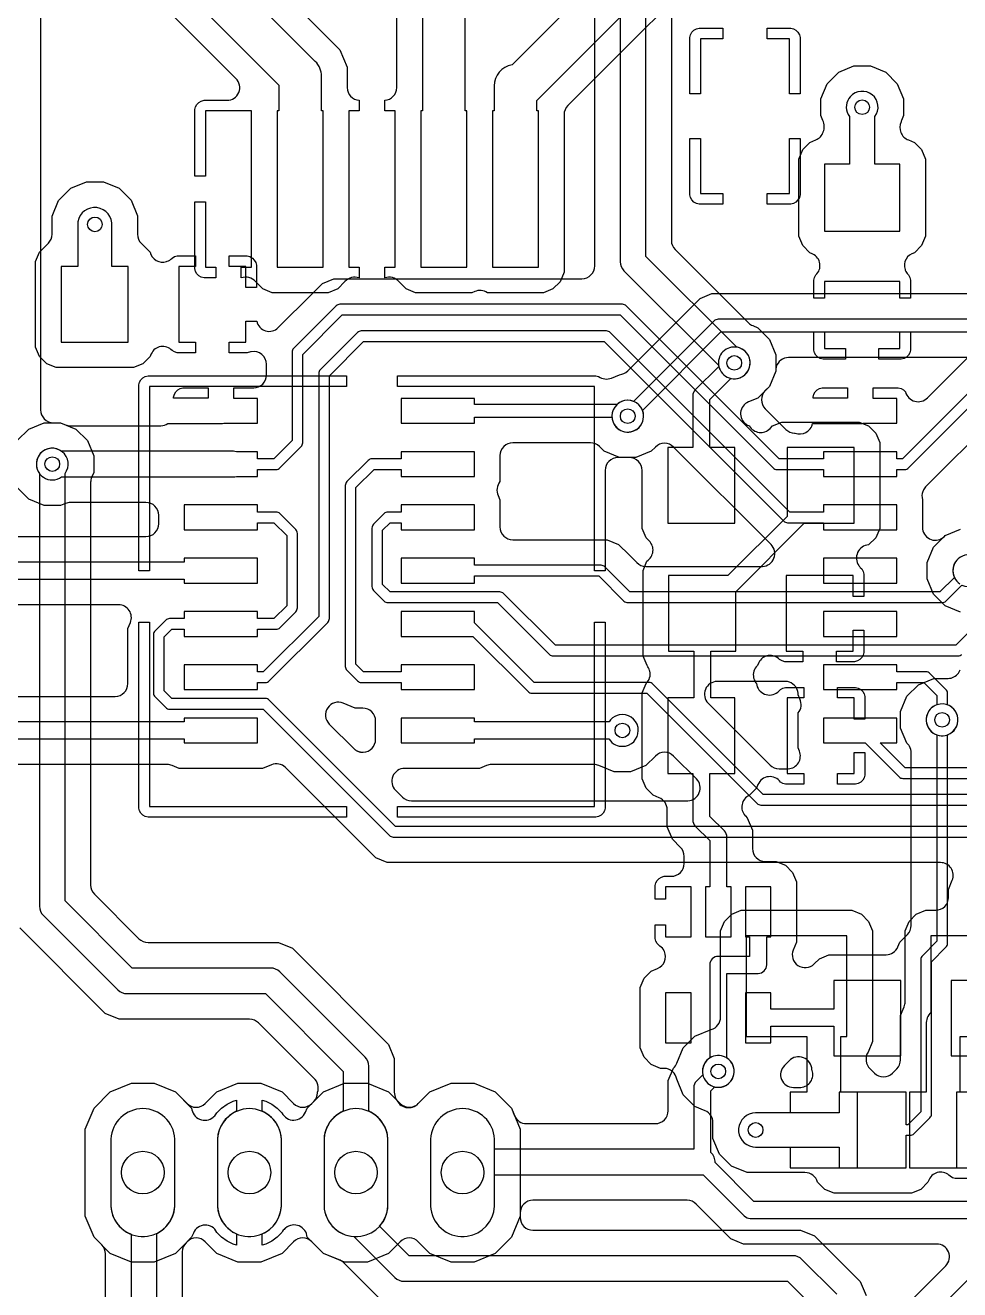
# Model space of a CAD drawing. Header units: millimetres. Extents: x 0 to 99.1, y 0 to 99.1.
# Drawn here: x 20.95 to 43.22, y 48.64 to 78.79 of the extents above; entities that cross this region are included whole.
import ezdxf

# ---------------------------------------------------------------- set-up
doc = ezdxf.new("R2010")
doc.units = ezdxf.units.MM

msp = doc.modelspace()

# ---------------------------------------------------------------- linework, layer by layer
at = {"layer": '16_copper'}
for points in [[(36.347, 83.621), (36.347, 73.657, 0.198912), (36.437, 73.441), (38.185, 71.693, 0.098493), (38.284, 71.627), (38.406, 71.576), (38.683, 71.299), (38.834, 70.935), (38.834, 70.543), (38.683, 70.179), (38.582, 70.078, 0.414216), (38.582, 69.647), (39.078, 69.152, 0.189308), (39.282, 69.063), (39.293, 69.063, 0.453971), (39.712, 69.291), (40.849, 69.291, 0.05878), (40.92, 69.3), (41.722, 69.3), (41.722, 69.892), (41.154, 69.892), (41.154, 70.146), (41.755, 70.146), (41.82, 70.128), (41.878, 70.095), (41.925, 70.048, 0.58535), (42.449, 69.907), (43.656, 71.113)], [(35.128, 83.313), (35.128, 73.152, 0.198912), (35.217, 72.936), (37.472, 70.682), (37.474, 70.665), (37.487, 70.617), (37.506, 70.571), (37.531, 70.528), (37.561, 70.489), (37.596, 70.454), (37.635, 70.424), (37.678, 70.399), (37.724, 70.38), (37.772, 70.367), (37.821, 70.361), (37.871, 70.361), (37.92, 70.367, 0.839601), (37.903, 71.113), (35.738, 73.278), (35.738, 83.439, 0.198912)], [(20.753, 68.886), (21.03, 69.163), (21.394, 69.314), (21.786, 69.314), (21.908, 69.264, 0.098493), (22.024, 69.24), (24.178, 69.24, 0.147264), (24.346, 69.291), (25.609, 69.291, 0.05878), (25.68, 69.3), (26.482, 69.3), (26.482, 69.892), (25.914, 69.892), (25.914, 70.146), (26.391, 70.146, 0.414214), (26.695, 70.451), (26.695, 70.708, 0.472306), (26.332, 71.006), (26.312, 71.002), (26.236, 70.982), (25.803, 70.982), (25.803, 71.236), (26.203, 71.236), (26.203, 71.736), (26.463, 71.736, 0.599189), (26.977, 71.58), (27.781, 72.383), (27.781, 72.383), (28.031, 72.633), (28.301, 72.746), (34.214, 72.746, 0.414214), (34.519, 73.05), (34.519, 82.934, 0.198912)], [(44.233, 70.829), (41.857, 68.453), (41.722, 68.453), (41.722, 68.622), (39.976, 68.622), (39.976, 68.453), (38.915, 68.453), (35.269, 72.099, 0.198912), (35.179, 72.136), (28.448, 72.136, 0.198912), (28.358, 72.099), (27.342, 71.083, 0.198912), (27.305, 70.993), (27.305, 68.887), (26.871, 68.453), (26.482, 68.453), (26.482, 68.622), (25.979, 68.622, 0.05899), (25.908, 68.631), (21.814, 68.631, 0.957856), (21.34, 68.041), (21.379, 68.011, 0.315623), (21.814, 68.021), (25.908, 68.021, 0.058715), (25.979, 68.03), (26.482, 68.03), (26.482, 68.199), (26.924, 68.199, 0.198912), (27.014, 68.236), (27.522, 68.744, 0.198912), (27.559, 68.834), (27.559, 70.94), (28.501, 71.882), (35.126, 71.882), (38.772, 68.236, 0.198912), (38.862, 68.199), (39.976, 68.199), (39.976, 68.03), (41.722, 68.03), (41.722, 68.199), (41.91, 68.199, 0.198912), (42, 68.236), (44.376, 70.612)], [(44.016, 69.391), (42.407, 67.782, 0.095002), (42.344, 67.686), (42.337, 67.672, 0.154532), (42.331, 67.478), (42.331, 66.816, 0.620837), (42.821, 66.574), (42.83, 66.581, 0.046774), (42.874, 66.623), (43.238, 66.774)], [(20.529, 66.599), (23.822, 66.599, 0.414214), (24.127, 66.904), (24.127, 67.107, 0.414214), (23.822, 67.412), (22.024, 67.412, 0.098493), (21.908, 67.388), (21.786, 67.338), (21.394, 67.338), (21.03, 67.489), (20.753, 67.766)], [(50.747, 59.69), (29.771, 59.69), (26.76, 62.701, 0.198912), (26.67, 62.738), (24.437, 62.738), (24.257, 62.918), (24.257, 64.209), (24.437, 64.389), (24.736, 64.389), (24.736, 64.22), (26.482, 64.22), (26.482, 64.389), (26.924, 64.389, 0.198912), (27.014, 64.426), (27.395, 64.807, 0.198912), (27.432, 64.897), (27.432, 66.675, 0.198912), (27.395, 66.765), (27.014, 67.146, 0.198912), (26.924, 67.183), (26.482, 67.183), (26.482, 67.352), (24.736, 67.352), (24.736, 66.76), (26.482, 66.76), (26.482, 66.929), (26.871, 66.929), (27.178, 66.622), (27.178, 64.95), (26.871, 64.643), (26.482, 64.643), (26.482, 64.812), (24.736, 64.812), (24.736, 64.643), (24.384, 64.643, 0.198912), (24.294, 64.606), (24.04, 64.352, 0.198912), (24.003, 64.262), (24.003, 62.865, 0.198912), (24.04, 62.775), (24.294, 62.521, 0.198912), (24.384, 62.484), (26.617, 62.484), (29.628, 59.473, 0.198912), (29.718, 59.436), (50.8, 59.436)], [(43.725, 64.606), (43.127, 64.008), (33.581, 64.008), (32.348, 65.241, 0.198912), (32.258, 65.278), (29.644, 65.278), (29.464, 65.458), (29.464, 66.749), (29.644, 66.929), (29.906, 66.929), (29.906, 66.76), (31.652, 66.76), (31.652, 67.352), (29.906, 67.352), (29.906, 67.183), (29.591, 67.183, 0.198912), (29.501, 67.146), (29.247, 66.892, 0.198912), (29.21, 66.802), (29.21, 65.405, 0.198912), (29.247, 65.315), (29.501, 65.061, 0.198912), (29.591, 65.024), (32.205, 65.024), (33.438, 63.791, 0.198912), (33.528, 63.754), (43.18, 63.754), (43.185, 63.755, 0.187839), (43.27, 63.791)], [(50.366, 60.452), (38.534, 60.452), (35.904, 63.082, 0.198912), (35.814, 63.119), (33.073, 63.119), (31.652, 64.54), (31.652, 64.812), (29.906, 64.812), (29.906, 64.22), (31.612, 64.22), (32.93, 62.902, 0.198912), (33.02, 62.865), (35.761, 62.865), (38.391, 60.235, 0.198912), (38.481, 60.198), (50.419, 60.198)], [(48.08, 61.087), (41.918, 61.087), (41.324, 61.68), (41.722, 61.68), (41.722, 62.272), (39.976, 62.272), (39.976, 61.68), (40.965, 61.68), (41.775, 60.87, 0.198912), (41.865, 60.833), (48.133, 60.833)], [(36.362, 42.691), (42.885, 49.213, 0.668179), (42.669, 49.733), (38.065, 49.733), (37.767, 49.857), (36.938, 50.685, 0.198912), (36.723, 50.775), (33.045, 50.775, 0.414214), (32.741, 50.47), (32.741, 50.4), (32.532, 49.896), (32.146, 49.51), (31.642, 49.301), (31.096, 49.301), (30.592, 49.51), (30.315, 49.788, 0.414216), (29.883, 49.788), (29.606, 49.51), (29.102, 49.301), (28.556, 49.301), (28.052, 49.51), (27.775, 49.788, 0.414216), (27.343, 49.788), (27.066, 49.51), (26.562, 49.301), (26.016, 49.301), (25.512, 49.51), (25.235, 49.788, 0.414216), (24.803, 49.788), (24.526, 49.51), (24.022, 49.301), (23.476, 49.301), (22.972, 49.51), (22.586, 49.896), (22.377, 50.4), (22.377, 52.47), (22.586, 52.974), (22.972, 53.36), (23.476, 53.569), (24.022, 53.569), (24.526, 53.36), (24.803, 53.082, 0.414216), (25.235, 53.082), (25.512, 53.36), (26.016, 53.569), (26.562, 53.569), (27.066, 53.36), (27.343, 53.082, 0.414216), (27.775, 53.082), (28.052, 53.36), (28.556, 53.569), (29.102, 53.569), (29.606, 53.36), (29.883, 53.082, 0.414216), (30.315, 53.082), (30.592, 53.36), (31.096, 53.569), (31.642, 53.569), (32.146, 53.36), (32.532, 52.974), (32.607, 52.792, 0.303348), (32.889, 52.603), (35.966, 52.603, 0.414214), (36.271, 52.908), (36.271, 53.629), (36.395, 53.927, 0.115791), (36.476, 54.041), (36.628, 54.408), (36.905, 54.685), (37.296, 54.847, 0.336985), (37.519, 55.141), (37.519, 57.201), (37.612, 57.425), (37.784, 57.597), (38.008, 57.69), (40.65, 57.69), (40.874, 57.597), (41.046, 57.425), (41.139, 57.201), (41.139, 54.559), (41.034, 54.305, 0.358956), (41.085, 53.909), (41.186, 53.808, 0.414218), (41.618, 53.808), (41.719, 53.909, 0.198909), (41.808, 54.125), (41.808, 55.177), (41.896, 55.39, 0.09849), (41.919, 55.507), (41.919, 57.201), (42.012, 57.425), (42.184, 57.597), (42.408, 57.69), (42.647, 57.69, 0.414214), (42.951, 57.994), (42.951, 58.186), (43.042, 58.405, 0.534514), (42.761, 58.826), (29.571, 58.826), (29.301, 58.939), (27.147, 61.092, 0.303349), (26.815, 61.158), (26.603, 61.071), (24.615, 61.071), (24.448, 61.14, 0.098493), (24.331, 61.163), (19.835, 61.163, 0.414214)], [(43.604, 50.749), (38.311, 50.749), (37.388, 51.673, 0.227094), (37.287, 51.916), (37.287, 53.383), (37.383, 53.478, 0.947182), (37.587, 54.207), (37.539, 54.22, 0.541739), (37.095, 53.766), (36.94, 53.611, 0.198912), (36.881, 53.467), (36.881, 51.994), (32.131, 51.994), (32.131, 52.234, 0.95208), (30.607, 52.234), (30.607, 50.636), (30.614, 50.561), (30.629, 50.488), (30.651, 50.416), (30.679, 50.347), (30.715, 50.281), (30.756, 50.219), (30.804, 50.161), (30.857, 50.108), (30.915, 50.06), (30.977, 50.019), (31.043, 49.983), (31.112, 49.955), (31.184, 49.933), (31.257, 49.918), (31.332, 49.911), (31.406, 49.911), (31.481, 49.918, 0.357806), (32.131, 50.636), (32.131, 51.384), (37.084, 51.384), (37.1, 51.385), (38.083, 50.402, 0.198912), (38.227, 50.343), (43.688, 50.343, 0.198912)], [(48.489, 53.955), (36.922, 42.388, 0.198912)]]:
    msp.add_lwpolyline(points, format="xyb", dxfattribs=at)
for points in [[(39.994, 72.679), (39.994, 72.279), (39.74, 72.279), (39.74, 72.712), (39.757, 72.777), (39.791, 72.835, 0.529076), (39.716, 73.333), (39.701, 73.341), (39.649, 73.362), (39.477, 73.534), (39.384, 73.758), (39.384, 75.6), (39.477, 75.824), (39.649, 75.996), (39.791, 76.055, 0.218208), (39.964, 76.241), (39.966, 76.247, 0.22314), (39.956, 76.517), (39.906, 76.639), (39.906, 77.031), (40.057, 77.395), (40.334, 77.672), (40.698, 77.823), (41.09, 77.823), (41.454, 77.672), (41.731, 77.395), (41.882, 77.031), (41.882, 76.639), (41.832, 76.517), (41.826, 76.501), (41.82, 76.484, 0.435918), (41.997, 76.055), (42.139, 75.996), (42.311, 75.824), (42.404, 75.6), (42.404, 73.758), (42.311, 73.534), (42.139, 73.362, 0.443553), (41.915, 72.966), (41.919, 72.95, 0.099243), (41.989, 72.844), (41.997, 72.835), (42.031, 72.777), (42.048, 72.712), (42.048, 72.279), (41.794, 72.279), (41.794, 72.679)], [(41.794, 75.479), (41.199, 75.479), (41.199, 76.611, 0.957856), (40.609, 77.085), (40.579, 77.046, 0.315623), (40.589, 76.611), (40.589, 75.479), (39.994, 75.479), (39.994, 73.879), (41.794, 73.879)], [(21.682, 70.626), (21.458, 70.719), (21.286, 70.891), (21.193, 71.115), (21.193, 73.157), (21.286, 73.381), (21.498, 73.593, 0.198912), (21.587, 73.808), (21.587, 74.24), (21.742, 74.614), (22.03, 74.902), (22.404, 75.057), (22.808, 75.057), (23.182, 74.902), (23.467, 74.617), (23.622, 74.243), (23.622, 73.805, 0.198912), (23.711, 73.59), (23.92, 73.381, 0.443496), (24.315, 73.157), (24.332, 73.161, 0.099243), (24.438, 73.231), (24.447, 73.239), (24.505, 73.273), (24.57, 73.29), (25.003, 73.29), (25.003, 73.036), (24.603, 73.036), (24.603, 71.236), (25.003, 71.236), (25.003, 70.982), (24.57, 70.982), (24.505, 70.999), (24.447, 71.033, 0.529019), (23.949, 70.958), (23.941, 70.943), (23.92, 70.891), (23.748, 70.719), (23.524, 70.626)], [(23.403, 73.036), (23.009, 73.036), (23.009, 73.999, 0.966918), (22.202, 74.104), (22.197, 74.055, 0.010301), (22.197, 74.038), (22.197, 73.036), (21.803, 73.036), (21.803, 71.236), (23.403, 71.236)], [(26.482, 63.119), (26.67, 63.119, 0.198912), (26.76, 63.156), (28.157, 64.553, 0.198912), (28.194, 64.643), (28.194, 70.432), (29.009, 71.247), (34.745, 71.247), (39.026, 66.966, 0.198912), (39.116, 66.929), (39.976, 66.929), (39.976, 66.76), (41.722, 66.76), (41.722, 67.352), (39.976, 67.352), (39.976, 67.183), (39.169, 67.183), (34.888, 71.464, 0.198912), (34.798, 71.501), (28.956, 71.501, 0.198912), (28.866, 71.464), (27.977, 70.575, 0.198912), (27.94, 70.485), (27.94, 64.696), (26.617, 63.373), (26.482, 63.373), (26.482, 63.542), (24.736, 63.542), (24.736, 62.95), (26.482, 62.95)], [(35.38, 69.097, 1), (35.232, 69.841), (35.184, 69.828, 0.103723), (35.051, 69.748), (31.652, 69.748), (31.652, 69.892), (29.906, 69.892), (29.906, 69.3), (31.652, 69.3), (31.652, 69.444), (34.928, 69.444), (34.934, 69.395), (34.947, 69.347), (34.966, 69.301), (34.991, 69.258), (35.021, 69.219), (35.056, 69.184), (35.095, 69.154), (35.138, 69.129), (35.184, 69.11), (35.232, 69.097), (35.281, 69.091), (35.331, 69.091)], [(38.518, 65.888, 0.654877), (38.722, 66.408), (36.398, 68.733, 0.414216), (35.967, 68.733), (35.866, 68.632), (35.502, 68.481), (35.11, 68.481), (34.746, 68.632), (34.633, 68.745, 0.198912), (34.418, 68.834), (32.566, 68.834, 0.414214), (32.261, 68.529), (32.261, 67.909, 0.290504), (32.219, 67.574), (32.261, 67.473), (32.261, 66.827, 0.414214), (32.566, 66.523), (34.818, 66.523), (35.088, 66.41), (35.338, 66.16), (35.338, 66.16), (35.522, 65.977, 0.198912), (35.737, 65.888), (38.507, 65.888)], [(31.652, 63.542), (29.906, 63.542), (29.906, 63.373), (29.009, 63.373), (28.829, 63.553), (28.829, 67.765), (29.263, 68.199), (29.906, 68.199), (29.906, 68.03), (31.652, 68.03), (31.652, 68.622), (29.906, 68.622), (29.906, 68.453), (29.21, 68.453, 0.198912), (29.12, 68.416), (28.612, 67.908, 0.198912), (28.575, 67.818), (28.575, 63.5, 0.198912), (28.612, 63.41), (28.866, 63.156, 0.198912), (28.956, 63.119), (29.906, 63.119), (29.906, 62.95), (31.652, 62.95)], [(23.089, 62.789, 0.413526), (23.393, 63.094), (23.393, 64.409), (23.453, 64.552, 0.534514), (23.171, 64.973), (19.904, 64.973), (19.606, 65.097), (19.334, 65.368), (19.334, 65.368), (18.732, 65.97, 0.668181), (18.212, 65.755), (18.212, 64.725, 0.198912), (18.301, 64.509), (19.932, 62.878, 0.198912), (20.148, 62.789), (23.089, 62.789)], [(42.804, 65.025, 0.187839), (42.889, 65.061), (43.272, 65.444, 0.992652), (43.602, 66.126), (43.556, 66.145, 0.662856), (43.092, 65.624), (42.746, 65.278), (35.359, 65.278), (34.761, 65.876, 0.198912), (34.671, 65.913), (31.652, 65.913), (31.652, 66.082), (29.906, 66.082), (29.906, 65.49), (31.652, 65.49), (31.652, 65.659), (34.618, 65.659), (35.216, 65.061, 0.198912), (35.306, 65.024), (42.799, 65.024)], [(42.873, 61.858, 0.761485), (42.926, 62.587), (42.926, 62.865, 0.198912), (42.889, 62.955), (42.508, 63.336, 0.198912), (42.418, 63.373), (41.722, 63.373), (41.722, 63.542), (39.976, 63.542), (39.976, 62.95), (41.722, 62.95), (41.722, 63.119), (42.365, 63.119), (42.672, 62.812), (42.672, 62.587), (42.631, 62.57), (42.588, 62.545), (42.549, 62.515), (42.514, 62.48), (42.484, 62.441), (42.459, 62.398), (42.44, 62.352), (42.427, 62.304), (42.421, 62.255), (42.421, 62.205), (42.427, 62.156), (42.44, 62.108), (42.459, 62.062), (42.484, 62.019), (42.514, 61.98), (42.549, 61.945), (42.588, 61.915), (42.631, 61.89), (42.677, 61.871), (42.725, 61.858), (42.774, 61.852), (42.824, 61.852)], [(39.133, 61.063, 0.516796), (39.398, 61.483), (39.367, 61.559), (39.367, 62.393, 0.290504), (39.409, 62.728), (39.367, 62.829, 0.058835), (39.359, 62.905), (39.354, 62.926, 0.332595), (39.062, 63.144), (37.439, 63.144, 0.668179), (37.224, 62.624), (38.697, 61.151, 0.198912), (38.912, 61.062), (39.117, 61.062)], [(29.004, 61.458, 0.402722), (29.297, 61.762), (29.297, 62.205, 0.414214), (28.992, 62.509), (28.809, 62.509), (28.525, 62.627, 0.820679), (28.192, 62.13), (28.776, 61.546), (28.785, 61.539), (28.793, 61.531), (28.801, 61.525), (28.809, 61.518), (28.819, 61.512), (28.828, 61.505), (28.837, 61.5), (28.846, 61.494), (28.856, 61.49), (28.866, 61.484), (28.876, 61.481), (28.886, 61.476), (28.896, 61.473), (28.907, 61.469), (28.917, 61.467), (28.927, 61.464), (28.939, 61.462), (28.95, 61.46), (28.96, 61.459), (28.971, 61.458), (28.982, 61.458), (28.993, 61.457)], [(35.253, 61.604, 1), (35.105, 62.348), (35.057, 62.335, 0.170866), (34.86, 62.179), (31.652, 62.179), (31.652, 62.272), (29.906, 62.272), (29.906, 61.68), (31.652, 61.68), (31.652, 61.773), (34.86, 61.773), (34.864, 61.765), (34.894, 61.726), (34.929, 61.691), (34.968, 61.661), (35.011, 61.636), (35.057, 61.617), (35.105, 61.604), (35.154, 61.598), (35.204, 61.598)], [(36.74, 60.3, 0.654877), (36.944, 60.82), (36.398, 61.367, 0.414214), (35.967, 61.367), (35.739, 61.139), (35.375, 60.988), (34.983, 60.988), (34.616, 61.14, 0.098493), (34.499, 61.163), (32.057, 61.163, 0.098493), (31.94, 61.14), (31.773, 61.071), (29.988, 61.071, 0.668181), (29.772, 60.55), (29.934, 60.389, 0.19891), (30.149, 60.3), (36.729, 60.3)], [(43.624, 53.352), (43.23, 53.352), (43.23, 54.68), (44.929, 54.68), (44.929, 57.08), (43.815, 57.08), (43.815, 57.986), (43.907, 58.078, 0.992652), (44.237, 58.76), (44.191, 58.779, 0.662856), (43.727, 58.258), (43.598, 58.129, 0.198912), (43.561, 58.039), (43.561, 57.08), (42.529, 57.08), (42.529, 55.254, 0.191555), (42.418, 54.975), (42.418, 53.352), (42.024, 53.352), (42.024, 51.55), (43.624, 51.55)], [(40.78, 53.352), (40.386, 53.352), (40.386, 54.68), (40.529, 54.68), (40.529, 57.08), (38.129, 57.08), (38.129, 54.68), (39.574, 54.68), (39.574, 53.352), (39.18, 53.352), (39.18, 52.857), (38.354, 52.857, 0.920803), (38.287, 52.05), (38.354, 52.045), (39.18, 52.045), (39.18, 51.55), (40.78, 51.55)], [(23.861, 49.918, 0.357806), (24.511, 50.636), (24.511, 52.234, 0.95208), (22.987, 52.234), (22.987, 50.636), (22.994, 50.561), (23.009, 50.488), (23.031, 50.416), (23.059, 50.347), (23.095, 50.281), (23.136, 50.219), (23.184, 50.161), (23.237, 50.108), (23.295, 50.06), (23.357, 50.019), (23.423, 49.983), (23.492, 49.955), (23.564, 49.933), (23.637, 49.918), (23.712, 49.911), (23.786, 49.911)], [(26.401, 49.918, 0.357806), (27.051, 50.636), (27.051, 52.234, 0.95208), (25.527, 52.234), (25.527, 50.636), (25.534, 50.561), (25.549, 50.488), (25.571, 50.416), (25.599, 50.347), (25.635, 50.281), (25.676, 50.219), (25.724, 50.161), (25.777, 50.108), (25.835, 50.06), (25.897, 50.019), (25.963, 49.983), (26.032, 49.955), (26.104, 49.933), (26.177, 49.918), (26.252, 49.911), (26.326, 49.911)], [(28.941, 49.918, 0.357806), (29.591, 50.636), (29.591, 52.234, 0.95208), (28.067, 52.234), (28.067, 50.636), (28.074, 50.561), (28.089, 50.488), (28.111, 50.416), (28.139, 50.347), (28.175, 50.281), (28.216, 50.219), (28.264, 50.161), (28.317, 50.108), (28.375, 50.06), (28.437, 50.019), (28.503, 49.983), (28.572, 49.955), (28.644, 49.933), (28.717, 49.918), (28.792, 49.911), (28.866, 49.911)]]:
    msp.add_lwpolyline(points, format="xyb", close=True, dxfattribs=at)
for points in [[(26.203, 72.536), (26.203, 73.036), (25.803, 73.036), (25.803, 73.29), (26.236, 73.29), (26.301, 73.273), (26.359, 73.239), (26.406, 73.192), (26.44, 73.134), (26.457, 73.069), (26.457, 72.536)], [(39.961, 70.825), (39.896, 70.842), (39.838, 70.876), (39.791, 70.923), (39.757, 70.981), (39.74, 71.046), (39.74, 71.479), (39.994, 71.479), (39.994, 71.079), (40.494, 71.079), (40.494, 70.825)], [(41.294, 70.825), (41.294, 71.079), (41.794, 71.079), (41.794, 71.479), (42.048, 71.479), (42.048, 71.046), (42.031, 70.981), (41.997, 70.923), (41.95, 70.876), (41.892, 70.842), (41.827, 70.825)], [(24.482, 69.901), (24.482, 69.925), (24.5, 69.99), (24.533, 70.048), (24.58, 70.095), (24.638, 70.128), (24.703, 70.146), (25.304, 70.146), (25.304, 69.901)], [(39.722, 69.901), (39.722, 69.925), (39.74, 69.99), (39.773, 70.048), (39.82, 70.095), (39.878, 70.128), (39.943, 70.146), (40.544, 70.146), (40.544, 69.901)], [(41.722, 66.082), (39.976, 66.082), (39.976, 65.49), (41.722, 65.49)], [(41.722, 64.812), (39.976, 64.812), (39.976, 64.22), (41.722, 64.22)]]:
    msp.add_lwpolyline(points, close=True, dxfattribs=at)
for points in [[(20.066, 65.583), (24.736, 65.583), (24.736, 65.49), (26.482, 65.49), (26.482, 66.082), (24.736, 66.082), (24.736, 65.989), (20.15, 65.989)], [(19.685, 61.773), (24.736, 61.773), (24.736, 61.68), (26.482, 61.68), (26.482, 62.272), (24.736, 62.272), (24.736, 62.179), (19.769, 62.179)]]:
    msp.add_lwpolyline(points, dxfattribs=at)
at = {"layer": '1_copper'}
for points in [[(31.469, 76.745), (31.428, 76.745), (31.428, 79.658), (32.569, 79.658), (32.569, 82.058), (30.169, 82.058), (30.169, 81.171), (29.86, 81.171), (27.36, 83.671, 0.198912), (27.001, 83.82), (26.757, 83.82, 0.929363), (26.683, 82.809), (26.757, 82.804), (26.791, 82.804), (29.291, 80.304, 0.198912), (29.65, 80.155), (30.169, 80.155), (30.169, 79.658), (30.412, 79.658), (30.412, 76.745), (30.372, 76.745), (30.372, 73.02), (31.469, 73.02)], [(37.859, 68.719), (37.262, 68.719), (37.262, 69.868), (37.764, 70.369, 0.947182), (37.968, 71.098), (37.92, 71.111, 0.541739), (37.476, 70.657), (36.915, 70.096, 0.198912), (36.856, 69.952), (36.856, 68.719), (36.259, 68.719), (36.259, 66.916), (37.859, 66.916)], [(37.77, 58.246), (37.668, 58.246), (37.668, 59.436, 0.198912), (37.609, 59.58), (37.262, 59.926), (37.262, 60.948), (37.859, 60.948), (37.859, 62.751), (37.284, 62.751), (37.284, 63.87), (37.881, 63.87), (37.881, 65.283), (39.515, 66.916), (40.703, 66.916), (40.703, 68.719), (39.103, 68.719), (39.103, 67.079), (37.694, 65.67), (36.281, 65.67), (36.281, 63.87), (36.878, 63.87), (36.878, 62.751), (36.259, 62.751), (36.259, 60.948), (36.856, 60.948), (36.856, 59.842, 0.198912), (36.915, 59.698), (37.262, 59.352), (37.262, 58.246), (37.16, 58.246), (37.16, 57.053), (37.77, 57.053)], [(41.945, 52.324), (42.037, 52.324, 0.198912), (42.127, 52.361), (42.508, 52.742, 0.198912), (42.545, 52.832), (42.545, 56.462), (42.889, 56.806, 0.198912), (42.926, 56.896), (42.926, 61.873, 0.992651), (42.677, 62.589), (42.631, 62.57, 0.662859), (42.672, 61.873), (42.672, 56.949), (42.328, 56.605, 0.198912), (42.291, 56.515), (42.291, 52.885), (41.984, 52.578), (41.945, 52.578), (41.945, 53.351), (40.345, 53.351), (40.345, 52.857), (38.354, 52.857, 0.920803), (38.287, 52.05), (38.354, 52.045), (40.345, 52.045), (40.345, 51.551), (41.945, 51.551)], [(37.539, 53.476, 0.67632), (37.668, 54.167), (37.668, 56.185), (38.415, 56.185, 0.414214), (38.618, 56.388), (38.618, 57.053), (38.72, 57.053), (38.72, 58.246), (38.11, 58.246), (38.11, 57.053), (38.212, 57.053), (38.212, 56.591), (37.465, 56.591, 0.414214), (37.262, 56.388), (37.262, 54.167), (37.254, 54.163), (37.215, 54.133), (37.18, 54.098), (37.15, 54.059), (37.125, 54.016), (37.106, 53.97), (37.093, 53.922), (37.087, 53.873), (37.087, 53.823), (37.093, 53.774), (37.106, 53.726), (37.125, 53.68), (37.15, 53.637), (37.18, 53.598), (37.215, 53.563), (37.254, 53.533), (37.297, 53.508), (37.343, 53.489), (37.391, 53.476), (37.44, 53.47), (37.49, 53.47)], [(39.43, 53.468, 0.498811), (39.7, 53.872), (39.695, 53.888, 0.663416), (39.151, 54.1), (39.039, 53.987, 0.668179), (39.254, 53.467), (39.413, 53.467)], [(31.481, 49.918, 0.357806), (32.131, 50.636), (32.131, 52.234, 0.95208), (30.607, 52.234), (30.607, 50.636), (30.614, 50.561), (30.629, 50.488), (30.651, 50.416), (30.679, 50.347), (30.715, 50.281), (30.756, 50.219), (30.804, 50.161), (30.857, 50.108), (30.915, 50.06), (30.977, 50.019), (31.043, 49.983), (31.112, 49.955), (31.184, 49.933), (31.257, 49.918), (31.332, 49.911), (31.406, 49.911)]]:
    msp.add_lwpolyline(points, format="xyb", close=True, dxfattribs=at)
for points in [[(21.757, 82.594), (26.992, 77.359), (26.992, 76.745), (26.952, 76.745), (26.952, 73.02), (28.049, 73.02), (28.049, 76.745), (28.008, 76.745), (28.008, 77.569, 0.198912), (27.859, 77.928), (22.475, 83.312)], [(23.553, 83.096), (28.09, 78.559), (28.447, 78.202), (28.618, 77.791), (28.618, 77.304, 0.397721), (28.905, 77.001), (28.905, 76.745), (28.662, 76.745), (28.662, 73.02), (28.905, 73.02), (28.905, 72.766, 0.300333), (28.567, 72.677), (28.394, 72.503), (28.17, 72.41), (26.83, 72.41), (26.606, 72.503), (26.433, 72.677, 0.300336), (26.095, 72.766), (26.095, 73.02), (26.338, 73.02), (26.338, 76.745), (25.242, 76.745), (25.242, 75.188), (24.988, 75.188), (24.988, 76.779), (25.005, 76.843), (25.038, 76.901), (25.086, 76.949), (25.143, 76.982), (25.208, 76.999), (25.753, 76.999, 0.668179), (25.969, 77.52), (21.973, 81.516, 0.414216)], [(37.04, 82.335), (32.548, 77.844, 0.367536), (32.122, 77.343), (32.122, 76.745), (32.081, 76.745), (32.081, 73.02), (33.178, 73.02), (33.178, 76.745), (33.138, 76.745), (33.138, 76.997), (37.695, 81.554)], [(21.311, 81.159), (21.311, 69.619, 0.414214), (21.615, 69.314), (21.786, 69.314), (22.15, 69.163), (22.427, 68.886), (22.578, 68.522), (22.578, 68.13), (22.528, 68.008, 0.098493), (22.504, 67.892), (22.504, 58.29, 0.198912), (22.594, 58.074), (23.657, 57.011, 0.198912), (23.873, 56.921), (26.979, 56.921), (27.315, 56.782), (29.604, 54.493), (29.743, 54.157), (29.743, 53.349, 0.127769), (29.782, 53.2), (29.787, 53.192, 0.555733), (30.315, 53.082), (30.592, 53.36), (31.096, 53.569), (31.642, 53.569), (32.146, 53.36), (32.532, 52.974), (32.741, 52.47), (32.741, 50.368, 0.414214), (33.045, 50.063), (39.425, 50.063), (39.761, 49.924), (40.847, 48.838), (40.986, 48.502, 0.181353)], [(37.859, 80.855), (33.877, 76.874, 0.198912), (33.788, 76.658), (33.788, 72.899), (33.695, 72.675), (33.524, 72.503), (33.3, 72.41), (31.96, 72.41, 0.261842), (31.658, 72.439), (31.59, 72.41), (30.25, 72.41), (30.026, 72.503), (29.853, 72.677, 0.300336), (29.515, 72.766), (29.515, 73.02), (29.759, 73.02), (29.759, 76.745), (29.515, 76.745), (29.515, 77.001, 0.397721), (29.802, 77.304), (29.802, 79.036, 0.198912)], [(43.545, 51.297), (43.112, 51.297), (43.047, 51.314), (42.989, 51.348, 0.529038), (42.491, 51.273), (42.483, 51.258), (42.462, 51.206), (42.29, 51.034), (42.066, 50.941), (40.224, 50.941), (40, 51.034), (39.828, 51.206, 0.343429), (39.53, 51.435), (38.152, 51.435), (37.778, 51.59), (37.493, 51.875), (37.338, 52.249), (37.338, 52.628, 0.303348), (37.15, 52.909), (36.905, 53.011), (36.628, 53.288), (36.474, 53.659, 0.373265), (36.172, 53.921), (36.089, 53.921), (35.865, 54.014), (35.694, 54.185), (35.601, 54.409), (35.601, 55.845), (35.694, 56.069), (35.865, 56.24), (36.018, 56.304, 0.415591), (36.183, 56.703), (36.177, 56.715, 0.125956), (36.074, 56.837), (36.065, 56.842), (36.054, 56.849), (36.007, 56.897), (35.974, 56.954), (35.956, 57.019), (35.956, 57.344), (36.21, 57.344), (36.21, 57.053), (36.82, 57.053), (36.82, 58.246), (36.21, 58.246), (36.21, 57.954), (35.956, 57.954), (35.956, 58.279), (35.974, 58.344), (36.007, 58.402), (36.054, 58.449), (36.112, 58.482), (36.177, 58.5), (36.347, 58.5, 0.414214), (36.652, 58.804), (36.652, 58.973, 0.198912), (36.563, 59.189), (36.37, 59.382), (36.246, 59.68), (36.246, 60.089, 0.303348), (36.058, 60.371), (35.914, 60.431), (35.742, 60.602), (35.649, 60.826), (35.649, 62.872), (35.742, 63.096, 0.269567), (35.834, 63.388), (35.828, 63.408, 0.101522), (35.766, 63.521), (35.671, 63.749), (35.671, 65.791), (35.764, 66.015, 0.484587), (35.816, 66.498), (35.742, 66.571), (35.649, 66.795), (35.649, 68.176, 0.414214), (35.345, 68.481), (35.073, 68.481, 0.414214), (34.768, 68.176), (34.768, 65.78), (34.514, 65.78), (34.514, 70.18), (29.82, 70.18), (29.82, 70.434), (34.548, 70.434), (34.612, 70.417, 0.270793), (34.919, 70.378), (35.112, 70.458, 0.180332), (35.305, 70.546), (37.033, 72.274), (37.313, 72.39), (65.049, 72.39)], [(64.897, 71.78), (37.465, 71.78, 0.198912), (37.357, 71.736), (35.443, 69.822, 0.957233), (35.138, 69.129), (35.184, 69.11, 0.637025), (35.659, 69.606), (37.528, 71.476), (64.834, 71.476)], [(62.383, 70.866), (39.139, 70.866, 0.335208), (38.845, 70.645), (38.841, 70.624, 0.062163), (38.834, 70.543), (38.683, 70.179), (38.406, 69.902), (38.182, 69.809, 0.595496), (38.126, 69.276), (38.136, 69.27, 0.038974), (38.182, 69.246), (38.204, 69.236, 0.497721), (38.697, 69.175), (38.758, 69.236), (38.982, 69.329), (40.824, 69.329), (41.048, 69.236), (41.22, 69.065), (41.313, 68.841), (41.313, 66.795), (41.22, 66.571), (41.048, 66.4, 0.584713), (40.813, 65.906), (40.822, 65.892, 0.030308), (40.849, 65.861), (40.884, 65.826), (40.918, 65.768), (40.935, 65.703), (40.935, 65.17), (40.681, 65.17), (40.681, 65.67), (39.081, 65.67), (39.081, 63.87), (39.481, 63.87), (39.481, 63.616), (39.048, 63.616), (38.983, 63.633), (38.925, 63.667, 0.529019), (38.427, 63.592), (38.419, 63.577), (38.398, 63.525, 0.269585), (38.306, 63.232), (38.312, 63.212, 0.085122), (38.361, 63.114), (38.374, 63.099, 0.593915), (38.88, 62.891), (38.884, 62.893, 0.022793), (38.907, 62.914), (38.947, 62.954), (39.005, 62.987), (39.07, 63.004), (39.503, 63.004), (39.503, 62.751), (39.103, 62.751), (39.103, 60.948), (39.503, 60.948), (39.503, 60.694), (39.07, 60.694), (39.005, 60.711), (38.947, 60.744, 0.59467), (38.41, 60.685), (38.376, 60.602), (38.203, 60.429, 0.51317), (38.107, 59.944), (38.114, 59.937), (38.154, 59.896), (38.278, 59.598), (38.278, 59.16, 0.414214), (38.583, 58.855), (38.841, 58.855), (39.065, 58.762), (39.236, 58.591), (39.329, 58.367), (39.329, 56.931), (39.251, 56.742, 0.820764), (39.748, 56.41), (39.873, 56.535), (40.097, 56.628), (41.464, 56.628, 0.303348), (41.745, 56.816), (41.794, 56.932), (41.973, 57.112, 0.198912), (42.062, 57.327), (42.062, 61.443, 0.136001), (42.018, 61.6), (42.014, 61.609, 0.061651), (41.962, 61.67), (41.811, 62.034), (41.811, 62.426), (41.962, 62.79), (42.239, 63.067), (42.603, 63.218), (42.942, 63.218, 0.24255), (43.19, 63.346), (43.199, 63.359, 0.055935), (43.232, 63.425)], [(40.287, 48.536), (39.459, 49.365, 0.198912), (39.243, 49.454), (30.098, 49.454), (29.393, 50.159, 0.174205), (29.591, 50.636), (29.591, 52.234, 0.284922), (29.134, 52.896), (29.134, 53.975, 0.198912), (29.045, 54.191), (27.013, 56.223, 0.198912), (26.797, 56.312), (23.494, 56.312), (21.895, 57.911), (21.895, 68.102, 0.957856), (21.305, 68.576), (21.275, 68.537, 0.315623), (21.285, 68.102), (21.285, 57.785, 0.198912), (21.374, 57.569), (23.152, 55.791, 0.198912), (23.368, 55.702), (26.671, 55.702), (28.524, 53.849), (28.524, 52.896, 0.284922), (28.067, 52.234), (28.067, 50.636, 0.380461), (28.778, 49.912), (29.756, 48.933, 0.198912), (29.972, 48.844), (39.117, 48.844), (39.767, 48.194)], [(29.454, 48.374), (28.548, 49.28, 0.098493), (28.449, 49.346), (28.052, 49.51), (27.666, 49.896, 0.612464), (27.151, 50.114), (27.137, 50.101, 0.090276), (27.064, 50.011), (26.951, 49.898), (26.821, 49.804), (26.679, 49.731), (26.594, 49.704), (26.594, 49.974, 0.284917), (27.051, 50.636), (27.051, 52.234, 0.284917), (26.594, 52.896), (26.594, 53.166), (26.679, 53.139), (26.821, 53.066), (26.951, 52.972), (27.064, 52.859, 0.649616), (27.625, 52.876), (27.666, 52.974), (27.825, 53.133, 0.18931), (27.914, 53.337), (27.915, 53.349, 0.299623), (27.825, 53.686), (26.508, 55.003, 0.198912), (26.292, 55.093), (23.186, 55.093), (22.85, 55.232), (20.815, 57.267)], [(22.86, 47.831), (22.86, 49.496, 0.198914), (22.77, 49.712), (22.586, 49.896), (22.377, 50.4), (22.377, 52.47), (22.586, 52.974), (22.972, 53.36), (23.476, 53.569), (24.022, 53.569), (24.526, 53.36), (24.912, 52.974, 0.612464), (25.427, 52.756), (25.441, 52.769, 0.090276), (25.514, 52.859), (25.627, 52.972), (25.757, 53.066), (25.899, 53.139), (25.984, 53.166), (25.984, 52.896, 0.284915), (25.527, 52.234), (25.527, 50.636, 0.284915), (25.984, 49.974), (25.984, 49.704), (25.899, 49.731), (25.757, 49.804), (25.627, 49.898), (25.514, 50.011, 0.649616), (24.953, 49.994), (24.912, 49.896), (24.778, 49.762, 0.198914), (24.688, 49.546), (24.688, 48.029, 0.414214)], [(24.079, 44.347), (24.079, 49.985, 0.275296), (24.511, 50.636), (24.511, 52.234, 0.95208), (22.987, 52.234), (22.987, 50.636, 0.294545), (23.469, 49.964), (23.469, 44.425)]]:
    msp.add_lwpolyline(points, format="xyb", dxfattribs=at)
for points in [[(36.786, 77.152), (36.786, 78.499), (36.803, 78.564), (36.837, 78.622), (36.884, 78.669), (36.942, 78.703), (37.006, 78.72), (37.57, 78.72), (37.57, 78.466), (37.04, 78.466), (37.04, 77.152)], [(39.16, 77.152), (39.16, 78.466), (38.63, 78.466), (38.63, 78.72), (39.194, 78.72), (39.258, 78.703), (39.316, 78.669), (39.363, 78.622), (39.397, 78.564), (39.414, 78.499), (39.414, 77.152)], [(37.006, 74.525), (36.942, 74.542), (36.884, 74.575), (36.837, 74.623), (36.803, 74.681), (36.786, 74.745), (36.786, 76.092), (37.04, 76.092), (37.04, 74.779), (37.57, 74.779), (37.57, 74.525)], [(38.63, 74.525), (38.63, 74.779), (39.16, 74.779), (39.16, 76.092), (39.414, 76.092), (39.414, 74.745), (39.397, 74.681), (39.363, 74.623), (39.316, 74.575), (39.258, 74.542), (39.194, 74.525)], [(25.208, 72.766), (25.143, 72.783), (25.086, 72.817), (25.038, 72.864), (25.005, 72.922), (24.988, 72.987), (24.988, 74.578), (25.242, 74.578), (25.242, 73.02), (25.485, 73.02), (25.485, 72.766)], [(23.652, 65.78), (23.652, 70.214), (23.669, 70.278), (23.703, 70.336), (23.75, 70.384), (23.808, 70.417), (23.872, 70.434), (28.6, 70.434), (28.6, 70.18), (23.906, 70.18), (23.906, 65.78)], [(23.872, 59.907), (23.808, 59.924), (23.75, 59.957), (23.703, 60.005), (23.669, 60.062), (23.652, 60.127), (23.652, 64.561), (23.906, 64.561), (23.906, 60.161), (28.6, 60.161), (28.6, 59.907)], [(29.82, 59.907), (29.82, 60.161), (34.514, 60.161), (34.514, 64.561), (34.768, 64.561), (34.768, 60.127), (34.751, 60.062), (34.717, 60.005), (34.67, 59.957), (34.612, 59.924), (34.548, 59.907)], [(40.281, 63.616), (40.281, 63.87), (40.681, 63.87), (40.681, 64.37), (40.935, 64.37), (40.935, 63.837), (40.918, 63.772), (40.884, 63.714), (40.837, 63.667), (40.779, 63.633), (40.714, 63.616)], [(40.703, 62.249), (40.703, 62.751), (40.303, 62.751), (40.303, 63.004), (40.736, 63.004), (40.801, 62.987), (40.859, 62.954), (40.906, 62.906), (40.94, 62.849), (40.957, 62.784), (40.957, 62.249)], [(40.303, 60.694), (40.303, 60.948), (40.703, 60.948), (40.703, 61.449), (40.957, 61.449), (40.957, 60.914), (40.94, 60.849), (40.906, 60.792), (40.859, 60.744), (40.801, 60.711), (40.736, 60.694)], [(41.818, 56.018), (40.218, 56.018), (40.218, 55.33), (38.72, 55.33), (38.72, 55.724), (38.11, 55.724), (38.11, 54.53), (38.72, 54.53), (38.72, 54.924), (40.218, 54.924), (40.218, 54.218), (41.818, 54.218)], [(36.82, 55.724), (36.21, 55.724), (36.21, 54.53), (36.82, 54.53)]]:
    msp.add_lwpolyline(points, close=True, dxfattribs=at)
for points in [[(43.238, 64.798), (42.874, 64.949), (42.597, 65.226), (42.446, 65.59), (42.446, 65.982), (42.597, 66.346), (42.874, 66.623), (43.238, 66.774)], [(43.223, 66.101), (43.184, 66.071), (43.149, 66.036), (43.119, 65.997), (43.094, 65.954), (43.075, 65.908), (43.062, 65.86), (43.056, 65.811), (43.056, 65.761), (43.062, 65.712), (43.075, 65.664), (43.094, 65.618), (43.119, 65.575), (43.149, 65.536), (43.184, 65.501), (43.223, 65.471)], [(43.418, 56.018), (43.018, 56.018), (43.018, 54.218), (43.418, 54.218)], [(43.545, 53.351), (43.145, 53.351), (43.145, 51.551), (43.545, 51.551)]]:
    msp.add_lwpolyline(points, dxfattribs=at)
at = {"layer": 'drills_PTH'}
for centre in [(23.749, 51.435), (26.289, 51.435), (28.829, 51.435), (31.369, 51.435)]:
    msp.add_circle(centre, 0.508, dxfattribs=at)
at = {"layer": 'drills_via_1_16'}
for centre in [(40.894, 76.835), (22.606, 74.041), (37.846, 70.739), (35.306, 69.469), (21.59, 68.326), (42.799, 62.23), (35.179, 61.976), (37.465, 53.848), (38.354, 52.451)]:
    msp.add_circle(centre, 0.175, dxfattribs=at)

doc.saveas('drawing.dxf')
